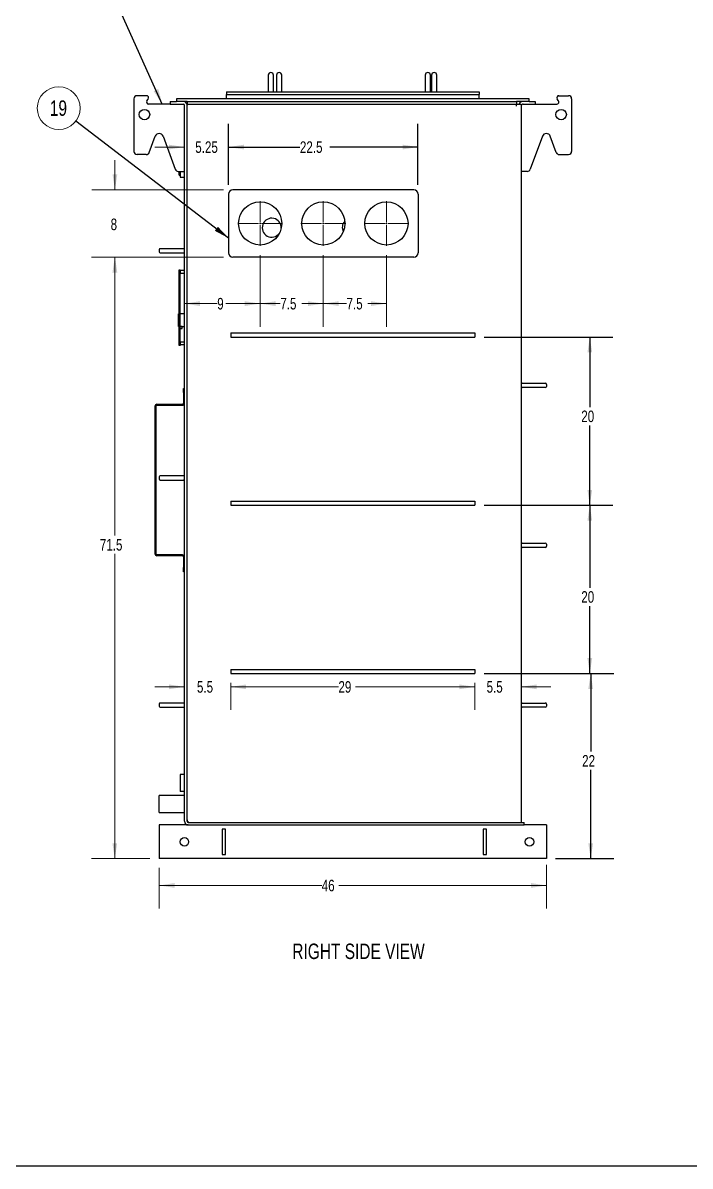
# Model space of a CAD drawing. Header units: inches. Extents: x 0.1 to 16.9, y 0.1 to 10.9.
# Drawn here: x 8.69 to 12.3, y 0.12 to 6.29 of the extents above; entities that cross this region are included whole.
import ezdxf

# ---------------------------------------------------------------- set-up
doc = ezdxf.new("R2010")
doc.units = ezdxf.units.IN
doc.header["$MEASUREMENT"] = 0
doc.layers.add('FORMAT', color=7, linetype='Continuous')
doc.styles.add('SLDTEXTSTYLE0', font='TXT', dxfattribs={"width": 0.75})
doc.dimstyles.new('SLDDIMSTYLE1', dxfattribs={"dimtxt": 0.18, "dimasz": 0.083333, "dimexe": 0, "dimexo": 0.0625, "dimgap": 0, "dimtad": 0, "dimtih": 1, "dimtoh": 1, "dimdec": 0, "dimrnd": 1e-09, "dimzin": 0, "dimdsep": 46, "dimtxsty": 'Standard', "dimsah": 1, "dimcen": 0.09, "dimadec": 0, "dimazin": 0, "dimtfac": 0.083333, "dimtdec": 0, "dimtofl": 0, "dimtmove": 0, "dimatfit": 3, "dimfxl": 0, "dimfrac": 2, "dimtolj": 1, "dimtzin": 0, "dimarcsym": 0})
doc.dimstyles.new('SLDDIMSTYLE2', dxfattribs={"dimtxt": 0.0625, "dimasz": 0.083333, "dimexe": 0, "dimexo": 0.0625, "dimgap": 0.015625, "dimtad": 0, "dimtih": 1, "dimtoh": 1, "dimlfac": 22, "dimrnd": 1e-09, "dimzin": 12, "dimdsep": 46, "dimtxsty": 'SLDTEXTSTYLE0', "dimsah": 1, "dimcen": 0.09, "dimadec": 0, "dimazin": 3, "dimtfac": 1, "dimtmove": 0, "dimatfit": 0, "dimfxl": 0, "dimfrac": 2, "dimtolj": 1, "dimtzin": 12, "dimarcsym": 0})
doc.dimstyles.new('SLDDIMSTYLE3', dxfattribs={"dimtxt": 0.0625, "dimasz": 0.083333, "dimexe": 0, "dimexo": 0.0625, "dimgap": 0.015625, "dimtad": 0, "dimtih": 1, "dimtoh": 1, "dimlfac": 22, "dimrnd": 1e-09, "dimzin": 12, "dimdsep": 46, "dimtxsty": 'SLDTEXTSTYLE0', "dimsah": 1, "dimcen": 0.09, "dimadec": 0, "dimazin": 3, "dimtfac": 1, "dimtofl": 0, "dimtmove": 0, "dimatfit": 3, "dimfxl": 0, "dimfrac": 2, "dimtolj": 1, "dimtzin": 12, "dimarcsym": 0})

# ---------------------------------------------------------------- blocks, each defined once
blk = doc.blocks.new('_D_75')
at = {"color": 7, "linetype": 'Continuous', "lineweight": 0}
for p, q in [((11.5204, 1.7449), (11.5204, 1.5089)), ((9.4295, 1.7288), (9.4295, 1.5089)), ((9.4295, 1.6339), (10.3072, 1.6339)), ((11.5204, 1.6339), (10.3995, 1.6339))]:
    blk.add_line(p, q, dxfattribs=at)
at = {"color": 7, "linetype": 'Continuous', "lineweight": 18}
for points in [[(9.4295, 1.6339), (9.5128, 1.6211), (9.5128, 1.6468)], [(11.5204, 1.6339), (11.4371, 1.6468), (11.4371, 1.6211)]]:
    blk.add_solid(points, dxfattribs=at)
at = {"color": 7, "linetype": 'Continuous', "lineweight": 18, "insert": (10.3072, 1.6649), "char_height": 0.0625, "attachment_point": 1, "style": 'SLDTEXTSTYLE0'}
blk.add_mtext('46', dxfattribs=at)
blk = doc.blocks.new('_D_76')
at = {"color": 7, "linetype": 'Continuous', "lineweight": 0}
for p, q in [((9.7772, 5.0288), (9.0649, 5.0288)), ((9.1899, 5.0288), (9.1899, 3.5245)), ((9.1899, 1.7788), (9.1899, 3.4252)), ((9.3795, 1.7788), (9.0649, 1.7788))]:
    blk.add_line(p, q, dxfattribs=at)
at = {"color": 7, "linetype": 'Continuous', "lineweight": 18}
for points in [[(9.1899, 5.0288), (9.177, 4.9454), (9.2027, 4.9454)], [(9.1899, 1.7788), (9.2027, 1.8621), (9.177, 1.8621)]]:
    blk.add_solid(points, dxfattribs=at)
at = {"color": 7, "linetype": 'Continuous', "lineweight": 18, "insert": (9.1091, 3.5057), "char_height": 0.0625, "attachment_point": 1, "style": 'SLDTEXTSTYLE0'}
blk.add_mtext('71.5', dxfattribs=at)
blk = doc.blocks.new('_D_77')
at = {"color": 7, "linetype": 'Continuous', "lineweight": 0}
for p, q in [((9.1905, 5.3924), (9.1905, 5.5527)), ((9.7772, 5.3924), (9.0655, 5.3924)), ((9.7772, 5.0288), (9.0655, 5.0288)), ((9.1905, 5.0288), (9.1905, 4.8685))]:
    blk.add_line(p, q, dxfattribs=at)
at = {"color": 7, "linetype": 'Continuous', "lineweight": 18}
for points in [[(9.1905, 5.3924), (9.2034, 5.4757), (9.1777, 5.4757)], [(9.1905, 5.0288), (9.1777, 4.9454), (9.2034, 4.9454)]]:
    blk.add_solid(points, dxfattribs=at)
at = {"color": 7, "linetype": 'Continuous', "lineweight": 18, "insert": (9.1674, 5.237), "char_height": 0.0625, "attachment_point": 1, "style": 'SLDTEXTSTYLE0'}
blk.add_mtext('8', dxfattribs=at)
blk = doc.blocks.new('_D_78')
at = {"color": 7, "linetype": 'Continuous', "lineweight": 0}
for p, q in [((9.8045, 5.4197), (9.8045, 5.7483)), ((9.5659, 5.6233), (9.4056, 5.6233)), ((9.8045, 5.6233), (9.9648, 5.6233))]:
    blk.add_line(p, q, dxfattribs=at)
at = {"color": 7, "linetype": 'Continuous', "lineweight": 18}
for points in [[(9.5659, 5.6233), (9.4825, 5.6361), (9.4825, 5.6105)], [(9.8045, 5.6233), (9.8878, 5.6105), (9.8878, 5.6361)]]:
    blk.add_solid(points, dxfattribs=at)
at = {"color": 7, "linetype": 'Continuous', "lineweight": 18, "insert": (9.6244, 5.6542), "char_height": 0.0625, "attachment_point": 1, "style": 'SLDTEXTSTYLE0'}
blk.add_mtext('5.25', dxfattribs=at)
blk = doc.blocks.new('_D_79')
at = {"color": 7, "linetype": 'Continuous', "lineweight": 0}
for p, q in [((9.8159, 2.7288), (9.8159, 2.582)), ((11.1341, 2.7288), (11.1341, 2.582)), ((9.8159, 2.707), (10.3975, 2.707)), ((11.1341, 2.707), (10.4898, 2.707))]:
    blk.add_line(p, q, dxfattribs=at)
at = {"color": 7, "linetype": 'Continuous', "lineweight": 18}
for points in [[(9.8159, 2.707), (9.8992, 2.6942), (9.8992, 2.7198)], [(11.1341, 2.707), (11.0507, 2.7198), (11.0507, 2.6942)]]:
    blk.add_solid(points, dxfattribs=at)
at = {"color": 7, "linetype": 'Continuous', "lineweight": 18, "insert": (10.3975, 2.7379), "char_height": 0.0625, "attachment_point": 1, "style": 'SLDTEXTSTYLE0'}
blk.add_mtext('29', dxfattribs=at)
blk = doc.blocks.new('_D_80')
at = {"color": 7, "linetype": 'Continuous', "lineweight": 0}
for p, q in [((9.8159, 2.7288), (9.8159, 2.582)), ((9.5659, 2.707), (9.4056, 2.707)), ((9.8159, 2.707), (9.9761, 2.707))]:
    blk.add_line(p, q, dxfattribs=at)
at = {"color": 7, "linetype": 'Continuous', "lineweight": 18}
for points in [[(9.5659, 2.707), (9.4825, 2.7198), (9.4825, 2.6942)], [(9.8159, 2.707), (9.8992, 2.6942), (9.8992, 2.7198)]]:
    blk.add_solid(points, dxfattribs=at)
at = {"color": 7, "linetype": 'Continuous', "lineweight": 18, "insert": (9.6336, 2.7379), "char_height": 0.0625, "attachment_point": 1, "style": 'SLDTEXTSTYLE0'}
blk.add_mtext('5.5', dxfattribs=at)
blk = doc.blocks.new('_D_81')
at = {"color": 7, "linetype": 'Continuous', "lineweight": 0}
for p, q in [((11.1341, 2.7288), (11.1341, 2.582)), ((11.1341, 2.707), (10.9738, 2.707)), ((11.3841, 2.707), (11.5443, 2.707))]:
    blk.add_line(p, q, dxfattribs=at)
at = {"color": 7, "linetype": 'Continuous', "lineweight": 18}
for points in [[(11.1341, 2.707), (11.0507, 2.7198), (11.0507, 2.6942)], [(11.3841, 2.707), (11.4674, 2.6942), (11.4674, 2.7198)]]:
    blk.add_solid(points, dxfattribs=at)
at = {"color": 7, "linetype": 'Continuous', "lineweight": 18, "insert": (11.1978, 2.7379), "char_height": 0.0625, "attachment_point": 1, "style": 'SLDTEXTSTYLE0'}
blk.add_mtext('5.5', dxfattribs=at)
blk = doc.blocks.new('_D_82')
at = {"color": 7, "linetype": 'Continuous', "lineweight": 0}
for p, q in [((9.975, 5.0396), (9.975, 4.6525)), ((9.5659, 4.7775), (9.743, 4.7775)), ((9.975, 4.7775), (9.7892, 4.7775))]:
    blk.add_line(p, q, dxfattribs=at)
at = {"color": 7, "linetype": 'Continuous', "lineweight": 18}
for points in [[(9.5659, 4.7775), (9.6492, 4.7646), (9.6492, 4.7903)], [(9.975, 4.7775), (9.8916, 4.7903), (9.8916, 4.7646)]]:
    blk.add_solid(points, dxfattribs=at)
at = {"color": 7, "linetype": 'Continuous', "lineweight": 18, "insert": (9.743, 4.8084), "char_height": 0.0625, "attachment_point": 1, "style": 'SLDTEXTSTYLE0'}
blk.add_mtext('9', dxfattribs=at)
blk = doc.blocks.new('_D_83')
at = {"color": 7, "linetype": 'Continuous', "lineweight": 0}
for p, q in [((9.975, 5.0396), (9.975, 4.6525)), ((10.3159, 5.0396), (10.3159, 4.6525)), ((9.975, 4.7775), (10.0836, 4.7775)), ((10.3159, 4.7775), (10.199, 4.7775))]:
    blk.add_line(p, q, dxfattribs=at)
at = {"color": 7, "linetype": 'Continuous', "lineweight": 18}
for points in [[(9.975, 4.7775), (10.0583, 4.7646), (10.0583, 4.7903)], [(10.3159, 4.7775), (10.2325, 4.7903), (10.2325, 4.7646)]]:
    blk.add_solid(points, dxfattribs=at)
at = {"color": 7, "linetype": 'Continuous', "lineweight": 18, "insert": (10.0836, 4.8084), "char_height": 0.0625, "attachment_point": 1, "style": 'SLDTEXTSTYLE0'}
blk.add_mtext('7.5', dxfattribs=at)
blk = doc.blocks.new('_D_84')
at = {"color": 7, "linetype": 'Continuous', "lineweight": 0}
for p, q in [((10.3159, 5.0396), (10.3159, 4.6525)), ((10.6568, 5.0396), (10.6568, 4.6525)), ((10.3159, 4.7775), (10.4413, 4.7775)), ((10.6568, 4.7775), (10.5567, 4.7775))]:
    blk.add_line(p, q, dxfattribs=at)
at = {"color": 7, "linetype": 'Continuous', "lineweight": 18}
for points in [[(10.3159, 4.7775), (10.3992, 4.7646), (10.3992, 4.7903)], [(10.6568, 4.7775), (10.5734, 4.7903), (10.5734, 4.7646)]]:
    blk.add_solid(points, dxfattribs=at)
at = {"color": 7, "linetype": 'Continuous', "lineweight": 18, "insert": (10.4413, 4.8084), "char_height": 0.0625, "attachment_point": 1, "style": 'SLDTEXTSTYLE0'}
blk.add_mtext('7.5', dxfattribs=at)
blk = doc.blocks.new('_D_85')
at = {"layer": 'FORMAT'}
for p, q in [((9.8045, 5.4197), (9.8045, 5.7483)), ((10.8272, 5.4197), (10.8272, 5.7483)), ((9.8045, 5.6233), (10.1895, 5.6233)), ((10.8272, 5.6233), (10.3511, 5.6233))]:
    blk.add_line(p, q, dxfattribs=at)
for points in [[(9.8045, 5.6233), (9.8878, 5.6105), (9.8878, 5.6361)], [(10.8272, 5.6233), (10.7439, 5.6361), (10.7439, 5.6105)]]:
    blk.add_solid(points, dxfattribs=at)
at = {"layer": 'FORMAT', "insert": (10.1895, 5.6542), "char_height": 0.0625, "attachment_point": 1, "style": 'SLDTEXTSTYLE0'}
blk.add_mtext('22.5', dxfattribs=at)
blk = doc.blocks.new('_D_86')
at = {"layer": 'FORMAT'}
for p, q in [((11.1841, 2.7788), (11.8848, 2.7788)), ((11.7598, 2.7788), (11.7598, 2.3571)), ((11.7598, 1.7788), (11.7598, 2.2578)), ((11.5704, 1.7788), (11.8848, 1.7788))]:
    blk.add_line(p, q, dxfattribs=at)
for points in [[(11.7598, 2.7788), (11.7469, 2.6954), (11.7726, 2.6954)], [(11.7598, 1.7788), (11.7726, 1.8621), (11.7469, 1.8621)]]:
    blk.add_solid(points, dxfattribs=at)
at = {"layer": 'FORMAT', "insert": (11.7136, 2.3384), "char_height": 0.0625, "attachment_point": 1, "style": 'SLDTEXTSTYLE0'}
blk.add_mtext('22', dxfattribs=at)
blk = doc.blocks.new('_D_87')
at = {"layer": 'FORMAT'}
for p, q in [((11.1841, 3.6879), (11.88, 3.6879)), ((11.755, 3.6879), (11.755, 3.2427)), ((11.755, 2.7788), (11.755, 3.1434)), ((11.1841, 2.7788), (11.88, 2.7788))]:
    blk.add_line(p, q, dxfattribs=at)
for points in [[(11.755, 3.6879), (11.7422, 3.6045), (11.7679, 3.6045)], [(11.755, 2.7788), (11.7679, 2.8621), (11.7422, 2.8621)]]:
    blk.add_solid(points, dxfattribs=at)
at = {"layer": 'FORMAT', "insert": (11.7089, 3.2239), "char_height": 0.0625, "attachment_point": 1, "style": 'SLDTEXTSTYLE0'}
blk.add_mtext('20', dxfattribs=at)
blk = doc.blocks.new('_D_88')
at = {"layer": 'FORMAT'}
for p, q in [((11.1841, 4.5969), (11.88, 4.5969)), ((11.755, 4.5969), (11.755, 4.2184)), ((11.755, 3.6879), (11.755, 4.1191)), ((11.1841, 3.6879), (11.88, 3.6879))]:
    blk.add_line(p, q, dxfattribs=at)
for points in [[(11.755, 4.5969), (11.7422, 4.5136), (11.7679, 4.5136)], [(11.755, 3.6879), (11.7679, 3.7712), (11.7422, 3.7712)]]:
    blk.add_solid(points, dxfattribs=at)
at = {"layer": 'FORMAT', "insert": (11.7089, 4.1997), "char_height": 0.0625, "attachment_point": 1, "style": 'SLDTEXTSTYLE0'}
blk.add_mtext('20', dxfattribs=at)
blk = doc.blocks.new('SW_NOTE_0_16')
at = {"color": 0, "linetype": 'Continuous', "lineweight": 0}
blk.add_circle((-0.092, 0.0704), 0.1158, dxfattribs=at)
at = {"color": 0, "linetype": 'Continuous', "lineweight": 0, "insert": (-0.0936, 0.1123), "char_height": 0.08333, "attachment_point": 2, "style": 'SLDTEXTSTYLE0'}
blk.add_mtext('19', dxfattribs=at)
blk = doc.blocks.new('SW_CENTERMARKSYMBOL_9')
at = {"color": 0, "linetype": 'Continuous', "lineweight": 18}
for p, q in [((0, 0.0091), (0, 0.121)), ((-0.0091, 0), (-0.121, 0)), ((0, 0), (-0.0045, 0)), ((0, 0), (0, 0.0045)), ((0, 0), (0, -0.0045)), ((0, 0), (0.0045, 0)), ((0.0091, 0), (0.121, 0)), ((0, -0.0091), (0, -0.121))]:
    blk.add_line(p, q, dxfattribs=at)
blk = doc.blocks.new('SW_CENTERMARKSYMBOL_10')
at = {"color": 0, "linetype": 'Continuous', "lineweight": 18}
for p, q in [((0, 0.0091), (0, 0.121)), ((-0.0091, 0), (-0.121, 0)), ((0, 0), (-0.0045, 0)), ((0, 0), (0, 0.0045)), ((0, 0), (0, -0.0045)), ((0, 0), (0.0045, 0)), ((0.0091, 0), (0.121, 0)), ((0, -0.0091), (0, -0.121))]:
    blk.add_line(p, q, dxfattribs=at)
blk = doc.blocks.new('SW_CENTERMARKSYMBOL_11')
at = {"color": 0, "linetype": 'Continuous', "lineweight": 18}
for p, q in [((0, 0.0091), (0, 0.121)), ((-0.0091, 0), (-0.121, 0)), ((0, 0), (-0.0045, 0)), ((0, 0), (0, 0.0045)), ((0, 0), (0, -0.0045)), ((0, 0), (0.0045, 0)), ((0.0091, 0), (0.121, 0)), ((0, -0.0091), (0, -0.121))]:
    blk.add_line(p, q, dxfattribs=at)

msp = doc.modelspace()

# ---------------------------------------------------------------- linework, layer by layer
at = {"color": 7, "linetype": 'Continuous', "lineweight": 25}
for p, q in [((10.0186811, 6.01172), (10.0186811, 5.9833109)), ((10.0470902, 5.9833109), (10.0470902, 6.01172)), ((10.0631008, 6.01172), (10.0631008, 5.9833109)), ((10.0915099, 5.9833109), (10.0915099, 6.01172)), ((10.8660818, 6.01172), (10.8660818, 5.9833109)), ((10.8944909, 5.9833109), (10.8944909, 6.01172)), ((10.9001819, 6.01172), (10.9001819, 5.9833109)), ((10.928591, 5.9833109), (10.928591, 6.01172)), ((10.0186811, 5.9833109), (10.0186811, 5.9208109)), ((10.0470902, 5.9208109), (10.0470902, 5.9833109)), ((10.0631008, 5.9833109), (10.0631008, 5.9208109)), ((10.0915099, 5.9208109), (10.0915099, 5.9833109)), ((10.8660818, 5.9833109), (10.8660818, 5.9208109)), ((10.8944909, 5.9208109), (10.8944909, 5.9833109)), ((10.9001819, 5.9833109), (10.9001819, 5.9208109)), ((10.928591, 5.9208109), (10.928591, 5.9833109)), ((9.2931462, 5.8838791), (9.2931462, 5.5997882)), ((9.361328, 5.9009246), (9.3101916, 5.9009246)), ((9.3636007, 5.8736518), (9.3704189, 5.8827427)), ((9.4891689, 5.8696746), (9.5232598, 5.8696746)), ((9.4891689, 5.8696746), (9.4891689, 5.85547)), ((11.4266689, 5.8838791), (9.5232598, 5.8838791)), ((9.5232598, 5.8838791), (9.5232598, 5.8696746)), ((9.580078, 5.8696746), (9.5232598, 5.8696746)), ((9.580078, 5.8696746), (9.580078, 5.85547)), ((9.580078, 5.8696746), (11.3584871, 5.8696746)), ((9.7931462, 5.9208109), (11.1567826, 5.9208109)), ((9.7931462, 5.9208109), (9.7931462, 5.9066064)), ((9.7931462, 5.8838791), (9.7931462, 5.9066064)), ((9.7931462, 5.9066064), (11.1567826, 5.9066064)), ((11.1567826, 5.9208109), (11.1567826, 5.9066064)), ((11.1567826, 5.8838791), (11.1567826, 5.9066064)), ((11.4266689, 5.8696746), (11.3584871, 5.8696746)), ((11.3584871, 5.8696746), (11.3584871, 5.85547)), ((11.4266689, 5.8696746), (11.4266689, 5.8838791)), ((11.4266689, 5.8696746), (11.4607598, 5.8696746)), ((11.4607598, 5.8696746), (11.4607598, 5.85547)), ((11.586328, 5.8736518), (11.5795098, 5.8827427)), ((11.5886007, 5.9009246), (11.6397371, 5.9009246)), ((11.6567826, 5.8838791), (11.6567826, 5.5997882)), ((9.4891689, 5.85547), (9.3726916, 5.85547)), ((9.4891689, 5.85547), (9.5601916, 5.85547)), ((9.5658735, 1.98047), (9.5658735, 5.8497882)), ((9.580078, 5.85547), (11.3584871, 5.85547)), ((9.580078, 5.85547), (9.580078, 5.8497882)), ((9.580078, 1.98047), (9.580078, 5.8497882)), ((11.3584871, 5.8441064), (11.3584871, 5.85547)), ((11.3584871, 5.85547), (11.3840553, 5.85547)), ((11.3840553, 5.85547), (11.3840553, 5.8441064)), ((11.3840553, 5.8441064), (11.3840553, 1.9747882)), ((11.3954189, 5.85547), (11.4607598, 5.85547)), ((11.4607598, 5.85547), (11.5772371, 5.85547)), ((9.3760506, 5.5939176), (9.408173, 5.6814793)), ((9.4508466, 5.6814793), (9.5163194, 5.5030085)), ((11.4990821, 5.6814793), (11.4336094, 5.5030085)), ((11.5738781, 5.5939176), (11.5417557, 5.6814793)), ((9.360048, 5.5827427), (9.3101916, 5.5827427)), ((11.5898807, 5.5827427), (11.6397371, 5.5827427)), ((9.532322, 5.4918337), (9.5658735, 5.4918337)), ((9.5374644, 5.4719473), (9.5374644, 5.4918337)), ((9.5374644, 5.4719473), (9.5431462, 5.4719473)), ((9.5431462, 5.4918337), (9.5431462, 5.4605837)), ((9.5431462, 5.4605837), (9.5658735, 5.4605837)), ((11.4176068, 5.4918337), (11.3840553, 5.4918337)), ((10.8045098, 5.3924018), (9.8272371, 5.3924018)), ((9.8045098, 5.3696746), (9.8045098, 5.0514927)), ((10.8272371, 5.3696746), (10.8272371, 5.0514927)), ((9.4295098, 5.0685382), (9.4295098, 5.0571746)), ((9.5601916, 5.07422), (9.4351916, 5.07422)), ((9.4351916, 5.0514927), (9.5601916, 5.0514927)), ((10.8045098, 5.0287655), (9.8272371, 5.0287655)), ((9.5374644, 4.9605837), (9.5431462, 4.9605837)), ((9.5374644, 4.9463791), (9.5374644, 4.9605837)), ((9.5374644, 4.5656973), (9.5374644, 4.9463791)), ((9.5431462, 4.9605837), (9.5431462, 4.9463791)), ((9.5658735, 4.9563223), (9.5431462, 4.9563223)), ((9.5431462, 4.5656973), (9.5431462, 4.9463791)), ((9.5431462, 4.9421177), (9.5658735, 4.9421177)), ((9.5360439, 4.9151291), (9.5374644, 4.9151291)), ((9.5360439, 4.9137633), (9.5374644, 4.9137633)), ((9.5360439, 4.8907446), (9.5374644, 4.8907446)), ((9.5360439, 4.8676714), (9.5374644, 4.8676714)), ((9.5360439, 4.8661781), (9.5374644, 4.8661781)), ((9.5360439, 4.8661781), (9.5360439, 4.82422)), ((9.5360439, 4.82422), (9.5374644, 4.82422)), ((9.5374644, 4.7219473), (9.5346235, 4.7219473)), ((9.5346235, 4.6879029), (9.5346235, 4.7219473)), ((9.5658735, 4.7219473), (9.5431462, 4.7219473)), ((9.5346235, 4.6537655), (9.5346235, 4.6879029)), ((9.5346235, 4.6537655), (9.5374644, 4.6537655)), ((9.5459871, 4.6424108), (9.5431462, 4.6424086)), ((9.5431462, 4.6423952), (9.5459871, 4.6423929)), ((9.5516689, 4.6424064), (9.5459871, 4.6424108)), ((9.5459871, 4.6424108), (9.5459871, 4.6423929)), ((9.5459871, 4.6423929), (9.5516689, 4.6423974)), ((9.5516689, 4.6423974), (9.5516689, 4.6424064)), ((9.5545098, 4.6537655), (9.5658735, 4.6537655)), ((9.5545098, 4.6424019), (9.5545098, 4.6537655)), ((9.8158735, 4.6196746), (9.8158735, 4.6139927)), ((9.8158735, 4.6196746), (11.1340553, 4.6196746)), ((9.8158735, 4.6139927), (9.8158735, 4.6026291)), ((9.8158735, 4.6026291), (9.8158735, 4.5969473)), ((9.8158735, 4.5969473), (11.1340553, 4.5969473)), ((11.1340553, 4.6196746), (11.1340553, 4.6139927)), ((11.1340553, 4.6139927), (11.1340553, 4.6026291)), ((11.1340553, 4.6026291), (11.1340553, 4.5969473)), ((9.5374644, 4.5514927), (9.5374644, 4.5656973)), ((9.5431462, 4.5514927), (9.5374644, 4.5514927)), ((9.5658735, 4.5699587), (9.5431462, 4.5699587)), ((9.5431462, 4.5656973), (9.5431462, 4.5514927)), ((9.5431462, 4.5557541), (9.5658735, 4.5557541)), ((11.3897371, 4.3469473), (11.5147371, 4.3469473)), ((11.5147371, 4.32422), (11.3897371, 4.32422)), ((11.5204189, 4.3412655), (11.5204189, 4.3299018)), ((9.5611189, 4.2967382), (9.5611189, 4.3194655)), ((9.5611189, 4.3194655), (9.5658735, 4.3194655)), ((9.5611189, 4.2967382), (9.5611189, 4.2389927)), ((9.4067826, 4.2228746), (9.4067826, 3.4255655)), ((9.4115371, 4.2228746), (9.4115371, 3.4255655)), ((9.4172189, 4.2333109), (9.5554371, 4.2333109)), ((9.4172189, 4.2285564), (9.5554371, 4.2285564)), ((9.4295098, 3.8412655), (9.4295098, 3.8299018)), ((9.5601916, 3.8469473), (9.4351916, 3.8469473)), ((9.4351916, 3.82422), (9.5601916, 3.82422)), ((9.8158735, 3.7105837), (9.8158735, 3.7049018)), ((9.8158735, 3.7105837), (11.1340553, 3.7105837)), ((11.1340553, 3.7105837), (11.1340553, 3.7049018)), ((9.8158735, 3.7049018), (9.8158735, 3.6935382)), ((9.8158735, 3.6935382), (9.8158735, 3.6878564)), ((9.8158735, 3.6878564), (11.1340553, 3.6878564)), ((11.1340553, 3.7049018), (11.1340553, 3.6935382)), ((11.1340553, 3.6935382), (11.1340553, 3.6878564)), ((11.3897371, 3.4833109), (11.5147371, 3.4833109)), ((11.5147371, 3.4605837), (11.3897371, 3.4605837)), ((11.5204189, 3.4776291), (11.5204189, 3.4662655)), ((9.5554371, 3.4198837), (9.4172189, 3.4198837)), ((9.5554371, 3.4151291), (9.4172189, 3.4151291)), ((9.5611189, 3.4094473), (9.5611189, 3.3517018)), ((9.5611189, 3.3289746), (9.5611189, 3.3517018)), ((9.5658735, 3.3289746), (9.5611189, 3.3289746)), ((9.8158735, 2.8014927), (9.8158735, 2.7958109)), ((9.8158735, 2.8014927), (11.1340553, 2.8014927)), ((9.8158735, 2.7958109), (9.8158735, 2.7844473)), ((9.8158735, 2.7844473), (9.8158735, 2.7787655)), ((11.1340553, 2.8014927), (11.1340553, 2.7958109)), ((11.1340553, 2.7958109), (11.1340553, 2.7844473)), ((11.1340553, 2.7844473), (11.1340553, 2.7787655)), ((9.8158735, 2.7787655), (11.1340553, 2.7787655)), ((9.4295098, 2.6139927), (9.4295098, 2.6026291)), ((9.5601916, 2.6196746), (9.4351916, 2.6196746)), ((9.4351916, 2.5969473), (9.5601916, 2.5969473)), ((11.3897371, 2.6196746), (11.5147371, 2.6196746)), ((11.5147371, 2.5969473), (11.3897371, 2.5969473)), ((11.5204189, 2.6139927), (11.5204189, 2.6026291)), ((9.5658735, 2.2333109), (9.5431462, 2.2333109)), ((9.5431462, 2.2333109), (9.5431462, 2.1424018)), ((9.5658735, 2.1196746), (9.4295098, 2.1196746)), ((9.4295098, 2.07422), (9.4295098, 2.1196746)), ((9.5658735, 2.1424018), (9.5431462, 2.1424018)), ((9.4295098, 2.0287655), (9.4295098, 2.07422)), ((9.4295098, 2.0287655), (9.5658735, 2.0287655)), ((9.4295098, 1.9605837), (9.4295098, 1.9561789)), ((9.5857598, 1.9605837), (9.4295098, 1.9605837)), ((9.4295098, 1.9561789), (9.4295098, 1.9512469)), ((9.4295098, 1.9512469), (9.4295098, 1.9444225)), ((9.4295098, 1.9444225), (9.4295098, 1.93142)), ((9.4295098, 1.93142), (9.4295098, 1.8079291)), ((9.5857598, 1.9747882), (11.4011007, 1.9747882)), ((9.5857598, 1.9605837), (11.4011007, 1.9605837)), ((9.7704189, 1.9378564), (9.7704189, 1.8014927)), ((9.7874644, 1.9378564), (9.7704189, 1.9378564)), ((9.7874644, 1.8014927), (9.7874644, 1.9378564)), ((11.1794644, 1.9378564), (11.1794644, 1.8014927)), ((11.1965098, 1.9378564), (11.1794644, 1.9378564)), ((11.1965098, 1.8014927), (11.1965098, 1.9378564)), ((11.4011007, 1.9605837), (11.4011007, 1.9747882)), ((11.5204189, 1.9605837), (11.4011007, 1.9605837)), ((11.5204189, 1.9605837), (11.5204189, 1.9561789)), ((11.5204189, 1.9561789), (11.5204189, 1.9512469)), ((11.5204189, 1.9512469), (11.5204189, 1.9444225)), ((11.5204189, 1.9444225), (11.5204189, 1.93142)), ((11.5204189, 1.93142), (11.5204189, 1.8079291)), ((9.4295098, 1.8079291), (9.4295098, 1.7949267)), ((9.4295098, 1.7949267), (9.4295098, 1.7881022)), ((9.7704189, 1.8014927), (9.7874644, 1.8014927)), ((11.1794644, 1.8014927), (11.1965098, 1.8014927)), ((11.5204189, 1.8079291), (11.5204189, 1.7949267)), ((11.5204189, 1.7949267), (11.5204189, 1.7881022)), ((9.4295098, 1.7881022), (9.4295098, 1.7831702)), ((9.4295098, 1.7831702), (9.4295098, 1.7787655)), ((11.5204189, 1.7787655), (9.4295098, 1.7787655)), ((11.5204189, 1.7881022), (11.5204189, 1.7831702)), ((11.5204189, 1.7831702), (11.5204189, 1.7787655)), ((16.8937008, 0.1174762), (0.1062992, 0.1174762))]:
    msp.add_line(p, q, dxfattribs=at)
at = {"color": 7, "linetype": 'Continuous', "lineweight": 25, "flags": 128}
msp.add_lwpolyline([(9.5431462, 4.6423909), (9.5442531, 4.6423905), (9.5465687, 4.6423903), (9.5488412, 4.6423909), (9.550902, 4.6423924), (9.5525983, 4.6423945), (9.5538042, 4.6423972), (9.5544304, 4.6424003), (9.5544304, 4.6424035), (9.5538042, 4.6424065), (9.5525983, 4.6424092), (9.550902, 4.6424114), (9.5488412, 4.6424128), (9.5465687, 4.6424135), (9.5442531, 4.6424133), (9.5431462, 4.6424128)], dxfattribs=at)
at = {"color": 7, "linetype": 'Continuous', "lineweight": 25}
for centre, radius in [((9.3499644, 5.7986518), 0.0284091), ((11.5999644, 5.7986518), 0.0284091), ((9.9749644, 5.2105837), 0.1164773), ((10.3158735, 5.2105837), 0.1164773), ((10.6567826, 5.2105837), 0.1164773), ((9.5658735, 1.8696746), 0.0227273), ((11.4295098, 1.8696746), 0.0227273)]:
    msp.add_circle(centre, radius, dxfattribs=at)
for centre, radius, start, end in [((10.0328857, 6.01172), 0.0142045, 0, 180), ((10.0773054, 6.01172), 0.0142045, 0, 180), ((10.8802863, 6.01172), 0.0142045, 0, 180), ((10.9143864, 6.01172), 0.0142045, 0, 180), ((9.3101916, 5.8838791), 0.0170455, 90, 180), ((9.361328, 5.8895609), 0.0113636, 323.13010235, 90), ((9.3726916, 5.8668337), 0.0113636, 143.13010235, 270), ((9.5601916, 5.8497882), 0.0198864, 0, 90), ((11.3954189, 5.8441064), 0.0255682, 90, 153.61220004), ((11.5886007, 5.8895609), 0.0113636, 90, 216.86989765), ((11.5772371, 5.8668337), 0.0113636, 270, 36.86989765), ((11.6397371, 5.8838791), 0.0170455, 360, 90), ((9.5601916, 5.8497882), 0.0056818, 0, 90), ((11.3954189, 5.8441064), 0.0113636, 90, 180), ((9.4295098, 5.6736518), 0.0227273, 20.14576711, 159.85423289), ((11.5204189, 5.6736518), 0.0227273, 20.14576711, 159.85423289), ((9.3101916, 5.5997882), 0.0170455, 180, 270), ((9.360048, 5.5997882), 0.0170455, 270, 339.85423289), ((11.5898807, 5.5997882), 0.0170455, 200.14576711, 270), ((11.6397371, 5.5997882), 0.0170455, 270, 360), ((9.532322, 5.5088791), 0.0170455, 200.14576711, 270), ((11.4176068, 5.5088791), 0.0170455, 270, 339.85423289), ((9.8272371, 5.3696746), 0.0227273, 90, 180), ((10.8045098, 5.3696746), 0.0227273, 0, 90), ((10.0374644, 5.1878564), 0.0511364, 356.28410377, 323.74968319), ((10.4692826, 5.1878564), 0.0511364, 137.24909138, 205.89697058), ((9.4351916, 5.0685382), 0.0056818, 90, 180), ((9.5601916, 5.0685382), 0.0056818, 0, 90), ((9.4351916, 5.0571746), 0.0056818, 180, 270), ((9.5601916, 5.0571746), 0.0056818, 270, 0), ((9.8272371, 5.0514927), 0.0227273, 180, 270), ((10.8045098, 5.0514927), 0.0227273, 270, 0), ((9.5466653, 2.4111794), 2.2425999, 89.79958193, 90.08990987), ((11.3897371, 4.3412655), 0.0056818, 90, 180), ((11.3897371, 4.3299018), 0.0056818, 180, 270), ((11.5147371, 4.3412655), 0.0056818, 0, 90), ((11.5147371, 4.3299018), 0.0056818, 270, 0), ((9.4172189, 4.2228746), 0.0104364, 90, 180), ((9.4172189, 4.2228746), 0.0056818, 90, 180), ((9.5554371, 4.2389927), 0.0104364, 270, 0), ((9.5554371, 4.2389927), 0.0056818, 270, 0), ((9.4351916, 3.8412655), 0.0056818, 90, 180), ((9.4351916, 3.8299018), 0.0056818, 180, 270), ((9.5601916, 3.8412655), 0.0056818, 0, 90), ((9.5601916, 3.8299018), 0.0056818, 270, 0), ((11.3897371, 3.4776291), 0.0056818, 90, 180), ((11.3897371, 3.4662655), 0.0056818, 180, 270), ((11.5147371, 3.4776291), 0.0056818, 0, 90), ((11.5147371, 3.4662655), 0.0056818, 270, 0), ((9.4172189, 3.4255655), 0.0104364, 180, 270), ((9.4172189, 3.4255655), 0.0056818, 180, 270), ((9.5554371, 3.4094473), 0.0104364, 0, 90), ((9.5554371, 3.4094473), 0.0056818, 0, 90), ((9.4351916, 2.6139927), 0.0056818, 90, 180), ((9.4351916, 2.6026291), 0.0056818, 180, 270), ((9.5601916, 2.6139927), 0.0056818, 0, 90), ((9.5601916, 2.6026291), 0.0056818, 270, 0), ((11.3897371, 2.6139927), 0.0056818, 90, 180), ((11.3897371, 2.6026291), 0.0056818, 180, 270), ((11.5147371, 2.6139927), 0.0056818, 0, 90), ((11.5147371, 2.6026291), 0.0056818, 270, 0), ((9.5857598, 1.98047), 0.0198864, 180, 270), ((9.5942826, 1.9889927), 0.0142045, 180, 270), ((9.5857598, 1.98047), 0.0056818, 180, 270)]:
    msp.add_arc(centre, radius, start, end, dxfattribs=at)
for points, knots in [([(9.5360439, 4.9151291), (9.5360439, 4.915081), (9.5360439, 4.9150139), (9.5360439, 4.9146027), (9.5360439, 4.914043), (9.5360439, 4.9137633)], [0, 0, 0, 0, 0.560075608, 0.780105294, 1, 1, 1, 1]), ([(9.5360439, 4.9137633), (9.5360439, 4.9131685), (9.5360439, 4.9119791), (9.5360439, 4.9084909), (9.5360439, 4.9037643), (9.5360439, 4.897628), (9.5360439, 4.8930404), (9.5360439, 4.8907446)], [0, 0, 0, 0, 0.186763007, 0.373445967, 0.560181109, 0.779909009, 1, 1, 1, 1]), ([(9.5360439, 4.8907446), (9.5360439, 4.8887542), (9.5360439, 4.8847759), (9.5360439, 4.8790576), (9.5360439, 4.8738794), (9.5360439, 4.8697531), (9.5360439, 4.8683657), (9.5360439, 4.8676714)], [0, 0, 0, 0, 0.186919661, 0.373597635, 0.560184953, 0.779888832, 1, 1, 1, 1]), ([(9.5360439, 4.8676714), (9.5360439, 4.8673161), (9.5360439, 4.8666053), (9.5360439, 4.8662737), (9.5360439, 4.8662143), (9.5360439, 4.8661781)], [0, 0, 0, 0, 0.279861647, 0.559918906, 1, 1, 1, 1])]:
    msp.add_open_spline(points, degree=3, knots=knots, dxfattribs=at)

# ---------------------------------------------------------------- block references
at = {"color": 7, "linetype": 'Continuous', "lineweight": 0}
for name, p in [('SW_NOTE_0_16', (8.9789723, 5.7630117)), ('SW_CENTERMARKSYMBOL_9', (9.9749644, 5.2105837)), ('SW_CENTERMARKSYMBOL_10', (10.3158735, 5.2105837)), ('SW_CENTERMARKSYMBOL_11', (10.6567826, 5.2105837))]:
    msp.add_blockref(name, p, dxfattribs=at)

# ---------------------------------------------------------------- texts
at = {"color": 7, "linetype": 'Continuous', "lineweight": 0, "insert": (10.1483071, 1.3197574), "char_height": 0.083333333, "attachment_point": 1, "style": 'SLDTEXTSTYLE0'}
msp.add_mtext('RIGHT SIDE VIEW', dxfattribs=at)

# ---------------------------------------------------------------- dimensions: what is measured, and where the dimension line sits
at = {"color": 7, "linetype": 'Continuous', "lineweight": 18}
for base, p1, p2, dimstyle, picture, middle in [((9.5658735, 5.6232899), (9.8045098, 5.3696746), (9.5658735, 5.8497882), 'SLDDIMSTYLE2', '_D_78', (9.7051629, 5.6232899)), ((9.5658735, 4.7774617), (9.9749644, 5.0895609), (9.5658735, 5.8497882), 'SLDDIMSTYLE3', '_D_82', (9.7661341, 4.7774617)), ((9.9749644, 4.7774617), (10.3158735, 5.0895609), (9.9749644, 5.0895609), 'SLDDIMSTYLE3', '_D_83', (10.1413066, 4.7774617)), ((10.6567826, 4.7774617), (10.3158735, 5.0895609), (10.6567826, 5.0895609), 'SLDDIMSTYLE3', '_D_84', (10.4990398, 4.7774617)), ((9.5658735, 2.7069847), (9.8158735, 2.7787655), (9.5658735, 1.98047), 'SLDDIMSTYLE2', '_D_80', (9.6913339, 2.7069847)), ((11.1340553, 2.7069847), (9.8158735, 2.7787655), (11.1340553, 2.7787655), 'SLDDIMSTYLE3', '_D_79', (10.443657, 2.7069847)), ((11.3840553, 2.7069847), (11.1340553, 2.7787655), (11.3840553, 1.9747882), 'SLDDIMSTYLE2', '_D_81', (11.2555328, 2.7069847))]:
    dim = msp.add_linear_dim(base=base, p1=p1, p2=p2, dimstyle=dimstyle, dxfattribs=at)
    dim.commit()
    dim.dimension.update_dxf_attribs({"geometry": picture, "text_midpoint": middle, "dimtype": 160})
for base, p1, p2, angle, dimstyle, picture, middle in [((9.1905372, 5.3924018), (9.8272371, 5.0287655), (9.8272371, 5.3924018), 90, 'SLDDIMSTYLE2', '_D_77', (9.1905372, 5.2061046)), ((9.1898521, 5.0287655), (9.4295098, 1.7787655), (9.8272371, 5.0287655), 90, 'SLDDIMSTYLE3', '_D_76', (9.1898521, 3.4748143)), ((11.5204189, 1.6339451), (9.4295098, 1.7787655), (11.5204189, 1.7949267), 0, 'SLDDIMSTYLE3', '_D_75', (10.3533589, 1.6339451))]:
    dim = msp.add_linear_dim(base=base, p1=p1, p2=p2, angle=angle, dimstyle=dimstyle, dxfattribs=at)
    dim.commit()
    dim.dimension.update_dxf_attribs({"geometry": picture, "text_midpoint": middle, "dimtype": 160})
at = {"layer": 'FORMAT'}
dim = msp.add_linear_dim(base=(10.8272371, 5.6232899), p1=(9.8045098, 5.3696746), p2=(10.8272371, 5.3696746), dimstyle='SLDDIMSTYLE3', dxfattribs=at)
dim.commit()
dim.dimension.update_dxf_attribs({"geometry": '_D_85', "text_midpoint": (10.2703001, 5.6232899), "dimtype": 160})
for base, p1, p2, picture, middle in [((11.7550447, 4.5969473), (11.1340553, 3.6878564), (11.1340553, 4.5969473), '_D_88', (11.7550447, 4.1687517)), ((11.7550447, 3.6878564), (11.1340553, 2.7787655), (11.1340553, 3.6878564), '_D_87', (11.7550447, 3.1930255)), ((11.7597575, 2.7787655), (11.5204189, 1.7787655), (11.1340553, 2.7787655), '_D_86', (11.7597575, 2.3074409))]:
    dim = msp.add_linear_dim(base=base, p1=p1, p2=p2, angle=90, dimstyle='SLDDIMSTYLE3', dxfattribs=at)
    dim.commit()
    dim.dimension.update_dxf_attribs({"geometry": picture, "text_midpoint": middle, "dimtype": 160})

# ---------------------------------------------------------------- leaders
at = {"color": 7, "linetype": 'Continuous', "lineweight": 0}
for points in [[(9.4463551, 5.85547), (9.2044944, 6.3913907)], [(9.8045098, 5.1310894), (8.9789723, 5.7630117)]]:
    msp.add_leader(points, dimstyle='SLDDIMSTYLE1', dxfattribs=at)

doc.saveas('drawing.dxf')
